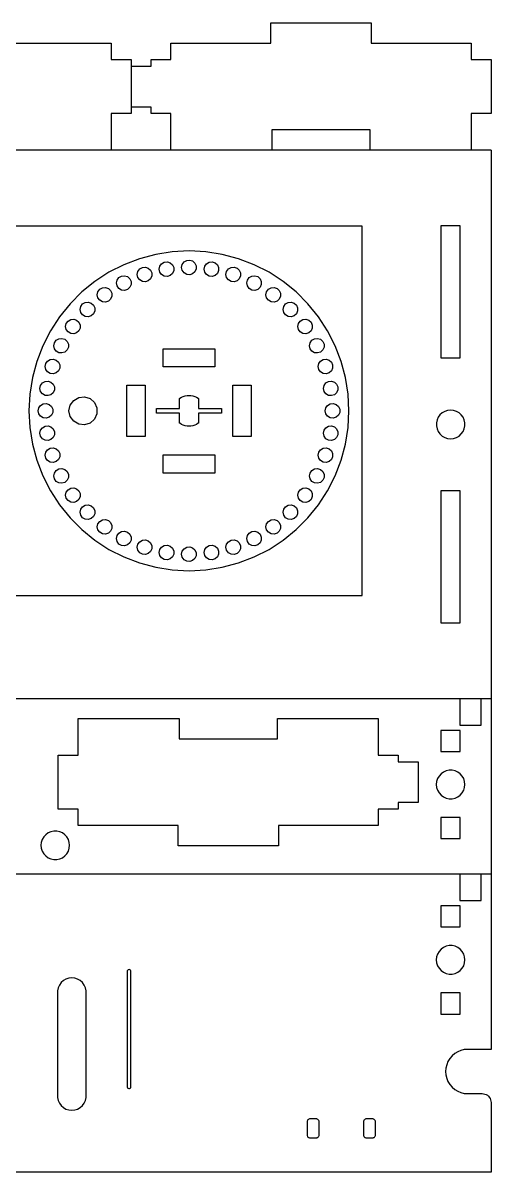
# Model space of a CAD drawing. Header units: millimetres. Extents: x 2644 to 3005, y 284 to 641.
# Drawn here: x 2931 to 3001.6, y 283.7 to 457.1 of the extents above; entities that cross this region are included whole.
import ezdxf

# ---------------------------------------------------------------- set-up
doc = ezdxf.new("R2010")
doc.units = ezdxf.units.MM
doc.layers.add('图层 01', color=18, linetype='Continuous', true_color=0x000000)

msp = doc.modelspace()

# ---------------------------------------------------------------- linework, layer by layer
at = {"layer": '图层 01', "color": 5, "true_color": 0x0000ff}
for p, q in [((2968.42, 454), (2968.42, 457.05)), ((2968.42, 457.05), (2983.54, 457.05)), ((2983.54, 457.05), (2983.54, 454)), ((2929.26, 454), (2944.34, 454)), ((2944.34, 454), (2944.34, 451.55)), ((2953.34, 451.55), (2953.34, 454)), ((2953.34, 454), (2968.42, 454)), ((2983.54, 454), (2998.62, 454)), ((2998.62, 454), (2998.62, 451.55)), ((2944.34, 451.55), (2947.34, 451.55)), ((2947.34, 451.55), (2947.34, 443.37)), ((2950.34, 450.55), (2950.34, 451.55)), ((2950.34, 451.55), (2953.34, 451.55)), ((2998.62, 451.55), (3001.62, 451.55)), ((3001.62, 451.55), (3001.62, 443.37)), ((2947.34, 450.55), (2950.34, 450.55)), ((2950.34, 444.37), (2947.34, 444.37)), ((2950.34, 443.37), (2950.34, 444.37)), ((2947.34, 443.37), (2944.34, 443.37)), ((2944.34, 443.37), (2944.34, 437.87)), ((2953.34, 443.37), (2950.34, 443.37)), ((2953.34, 437.87), (2953.34, 443.37)), ((3001.62, 443.37), (2998.62, 443.37)), ((2998.62, 443.37), (2998.62, 437.87)), ((2983.41, 440.92), (2968.55, 440.92)), ((2968.55, 440.92), (2968.55, 437.87)), ((2983.41, 437.87), (2983.41, 440.92)), ((3001.62, 437.87), (2844.78, 437.87)), ((3001.62, 437.87), (3001.62, 355.09)), ((2982.19, 426.39), (2880.17, 426.39)), ((2982.19, 370.67), (2982.19, 426.39)), ((2996.99, 426.44), (2994.07, 426.44)), ((2994.07, 426.44), (2994.07, 406.52)), ((2996.99, 406.52), (2996.99, 426.44)), ((2948.6, 421.48), (2946.24, 420.58)), ((2951.04, 422.14), (2948.6, 421.48)), ((2953.54, 422.53), (2951.04, 422.14)), ((2956.06, 422.67), (2953.54, 422.53)), ((2958.58, 422.53), (2956.06, 422.67)), ((2961.08, 422.14), (2958.58, 422.53)), ((2963.52, 421.48), (2961.08, 422.14)), ((2965.88, 420.58), (2963.52, 421.48)), ((2946.24, 420.58), (2943.99, 419.43)), ((2948.26, 419.12), (2948.36, 419.57)), ((2948.36, 419.57), (2948.63, 419.94)), ((2948.63, 419.94), (2949.03, 420.17)), ((2949.03, 420.17), (2949.49, 420.22)), ((2949.49, 420.22), (2949.92, 420.08)), ((2949.92, 420.08), (2950.27, 419.77)), ((2950.27, 419.77), (2950.45, 419.35)), ((2951.57, 419.91), (2951.66, 420.36)), ((2951.66, 419.46), (2951.57, 419.91)), ((2951.66, 420.36), (2951.93, 420.73)), ((2951.93, 420.73), (2952.33, 420.96)), ((2952.33, 420.96), (2952.79, 421.01)), ((2952.79, 421.01), (2953.23, 420.87)), ((2953.23, 420.87), (2953.57, 420.56)), ((2953.57, 420.56), (2953.76, 420.14)), ((2953.76, 419.68), (2953.57, 419.26)), ((2953.76, 420.14), (2953.76, 419.68)), ((2954.95, 420.18), (2955.05, 420.63)), ((2955.05, 419.73), (2954.95, 420.18)), ((2955.05, 420.63), (2955.32, 421)), ((2955.32, 419.35), (2955.05, 419.73)), ((2955.32, 421), (2955.72, 421.23)), ((2955.72, 421.23), (2956.17, 421.28)), ((2956.17, 421.28), (2956.61, 421.14)), ((2956.61, 421.14), (2956.96, 420.83)), ((2956.96, 420.83), (2957.14, 420.41)), ((2957.14, 419.95), (2956.96, 419.52)), ((2957.14, 420.41), (2957.14, 419.95)), ((2958.34, 419.91), (2958.43, 420.36)), ((2958.43, 419.46), (2958.34, 419.91)), ((2958.43, 420.36), (2958.7, 420.73)), ((2958.7, 420.73), (2959.1, 420.96)), ((2959.1, 420.96), (2959.56, 421.01)), ((2959.56, 421.01), (2960, 420.87)), ((2960, 420.87), (2960.34, 420.56)), ((2960.34, 420.56), (2960.53, 420.14)), ((2960.53, 419.68), (2960.34, 419.26)), ((2960.53, 420.14), (2960.53, 419.68)), ((2961.64, 419.12), (2961.74, 419.57)), ((2961.74, 419.57), (2962.01, 419.94)), ((2962.01, 419.94), (2962.41, 420.17)), ((2962.41, 420.17), (2962.86, 420.22)), ((2962.86, 420.22), (2963.3, 420.08)), ((2963.3, 420.08), (2963.64, 419.77)), ((2963.64, 419.77), (2963.83, 419.35)), ((2968.13, 419.43), (2965.88, 420.58)), ((2941.87, 418.06), (2939.91, 416.47)), ((2943.99, 419.43), (2941.87, 418.06)), ((2945.12, 417.82), (2945.22, 418.27)), ((2945.22, 418.27), (2945.49, 418.64)), ((2945.49, 418.64), (2945.89, 418.87)), ((2945.89, 418.87), (2946.35, 418.92)), ((2946.35, 418.92), (2946.79, 418.78)), ((2946.79, 418.78), (2947.13, 418.47)), ((2947.13, 418.47), (2947.32, 418.05)), ((2947.32, 418.05), (2947.32, 417.59)), ((2948.36, 418.67), (2948.26, 419.12)), ((2948.63, 418.29), (2948.36, 418.67)), ((2949.03, 418.06), (2948.63, 418.29)), ((2949.49, 418.01), (2949.03, 418.06)), ((2949.92, 418.16), (2949.49, 418.01)), ((2950.27, 418.47), (2949.92, 418.16)), ((2950.45, 418.89), (2950.27, 418.47)), ((2950.45, 419.35), (2950.45, 418.89)), ((2951.93, 419.09), (2951.66, 419.46)), ((2952.33, 418.86), (2951.93, 419.09)), ((2952.79, 418.81), (2952.33, 418.86)), ((2953.23, 418.95), (2952.79, 418.81)), ((2953.57, 419.26), (2953.23, 418.95)), ((2955.72, 419.12), (2955.32, 419.35)), ((2956.17, 419.07), (2955.72, 419.12)), ((2956.61, 419.22), (2956.17, 419.07)), ((2956.96, 419.52), (2956.61, 419.22)), ((2958.7, 419.09), (2958.43, 419.46)), ((2959.1, 418.86), (2958.7, 419.09)), ((2959.56, 418.81), (2959.1, 418.86)), ((2960, 418.95), (2959.56, 418.81)), ((2960.34, 419.26), (2960, 418.95)), ((2961.74, 418.67), (2961.64, 419.12)), ((2962.01, 418.29), (2961.74, 418.67)), ((2962.41, 418.06), (2962.01, 418.29)), ((2962.86, 418.01), (2962.41, 418.06)), ((2963.3, 418.16), (2962.86, 418.01)), ((2963.64, 418.47), (2963.3, 418.16)), ((2963.83, 418.89), (2963.64, 418.47)), ((2963.83, 419.35), (2963.83, 418.89)), ((2964.78, 417.82), (2964.87, 418.27)), ((2964.87, 418.27), (2965.14, 418.64)), ((2965.14, 418.64), (2965.54, 418.87)), ((2965.54, 418.87), (2966, 418.92)), ((2966, 418.92), (2966.44, 418.78)), ((2966.44, 418.78), (2966.78, 418.47)), ((2966.78, 418.47), (2966.97, 418.05)), ((2966.97, 418.05), (2966.97, 417.59)), ((2970.25, 418.06), (2968.13, 419.43)), ((2972.21, 416.47), (2970.25, 418.06)), ((2939.91, 416.47), (2938.12, 414.68)), ((2942.23, 416.04), (2942.32, 416.49)), ((2942.32, 416.49), (2942.6, 416.87)), ((2942.6, 416.87), (2942.99, 417.1)), ((2942.99, 417.1), (2943.45, 417.14)), ((2943.45, 417.14), (2943.89, 417)), ((2943.89, 417), (2944.23, 416.69)), ((2944.23, 416.69), (2944.42, 416.27)), ((2944.42, 416.27), (2944.42, 415.81)), ((2945.22, 417.37), (2945.12, 417.82)), ((2945.49, 416.99), (2945.22, 417.37)), ((2945.89, 416.76), (2945.49, 416.99)), ((2946.35, 416.71), (2945.89, 416.76)), ((2946.79, 416.86), (2946.35, 416.71)), ((2947.13, 417.17), (2946.79, 416.86)), ((2947.32, 417.59), (2947.13, 417.17)), ((2964.87, 417.37), (2964.78, 417.82)), ((2965.14, 416.99), (2964.87, 417.37)), ((2965.54, 416.76), (2965.14, 416.99)), ((2966, 416.71), (2965.54, 416.76)), ((2966.44, 416.86), (2966, 416.71)), ((2966.78, 417.17), (2966.44, 416.86)), ((2966.97, 417.59), (2966.78, 417.17)), ((2967.67, 416.04), (2967.77, 416.49)), ((2967.77, 416.49), (2968.04, 416.87)), ((2968.04, 416.87), (2968.44, 417.1)), ((2968.44, 417.1), (2968.9, 417.14)), ((2968.9, 417.14), (2969.34, 417)), ((2969.34, 417), (2969.68, 416.69)), ((2969.68, 416.69), (2969.87, 416.27)), ((2969.87, 416.27), (2969.87, 415.81)), ((2974, 414.68), (2972.21, 416.47)), ((2938.12, 414.68), (2936.53, 412.72)), ((2939.74, 414.29), (2940.01, 414.66)), ((2940.01, 414.66), (2940.41, 414.89)), ((2940.41, 414.89), (2940.87, 414.94)), ((2940.87, 414.94), (2941.31, 414.8)), ((2941.31, 414.8), (2941.65, 414.49)), ((2941.65, 414.49), (2941.84, 414.07)), ((2942.32, 415.59), (2942.23, 416.04)), ((2942.6, 415.22), (2942.32, 415.59)), ((2942.99, 414.99), (2942.6, 415.22)), ((2943.45, 414.94), (2942.99, 414.99)), ((2943.89, 415.08), (2943.45, 414.94)), ((2944.23, 415.39), (2943.89, 415.08)), ((2944.42, 415.81), (2944.23, 415.39)), ((2967.77, 415.59), (2967.67, 416.04)), ((2968.04, 415.22), (2967.77, 415.59)), ((2968.44, 414.99), (2968.04, 415.22)), ((2968.9, 414.94), (2968.44, 414.99)), ((2969.34, 415.08), (2968.9, 414.94)), ((2969.68, 415.39), (2969.34, 415.08)), ((2969.87, 415.81), (2969.68, 415.39)), ((2970.35, 414.29), (2970.62, 414.66)), ((2970.62, 414.66), (2971.02, 414.89)), ((2971.02, 414.89), (2971.48, 414.94)), ((2971.48, 414.94), (2971.92, 414.8)), ((2971.92, 414.8), (2972.26, 414.49)), ((2972.26, 414.49), (2972.45, 414.07)), ((2975.58, 412.72), (2974, 414.68)), ((2936.53, 412.72), (2935.16, 410.6)), ((2939.65, 413.84), (2939.74, 414.29)), ((2939.74, 413.39), (2939.65, 413.84)), ((2940.01, 413.01), (2939.74, 413.39)), ((2940.41, 412.78), (2940.01, 413.01)), ((2940.87, 412.73), (2940.41, 412.78)), ((2941.31, 412.88), (2940.87, 412.73)), ((2941.65, 413.19), (2941.31, 412.88)), ((2941.84, 413.61), (2941.65, 413.19)), ((2941.84, 414.07), (2941.84, 413.61)), ((2970.26, 413.84), (2970.35, 414.29)), ((2970.35, 413.39), (2970.26, 413.84)), ((2970.62, 413.01), (2970.35, 413.39)), ((2971.02, 412.78), (2970.62, 413.01)), ((2971.48, 412.73), (2971.02, 412.78)), ((2971.92, 412.88), (2971.48, 412.73)), ((2972.26, 413.19), (2971.92, 412.88)), ((2972.45, 413.61), (2972.26, 413.19)), ((2972.45, 414.07), (2972.45, 413.61)), ((2976.96, 410.6), (2975.58, 412.72)), ((2937.44, 411.25), (2937.54, 411.7)), ((2937.54, 410.8), (2937.44, 411.25)), ((2937.54, 411.7), (2937.81, 412.08)), ((2937.81, 412.08), (2938.21, 412.31)), ((2938.21, 412.31), (2938.66, 412.36)), ((2938.66, 412.36), (2939.1, 412.21)), ((2939.1, 412.21), (2939.44, 411.9)), ((2939.44, 411.9), (2939.63, 411.48)), ((2939.63, 411.02), (2939.44, 410.6)), ((2939.63, 411.48), (2939.63, 411.02)), ((2972.46, 411.25), (2972.56, 411.7)), ((2972.56, 410.8), (2972.46, 411.25)), ((2972.56, 411.7), (2972.83, 412.08)), ((2972.83, 412.08), (2973.23, 412.31)), ((2973.23, 412.31), (2973.69, 412.36)), ((2973.69, 412.36), (2974.12, 412.21)), ((2974.12, 412.21), (2974.47, 411.9)), ((2974.47, 411.9), (2974.65, 411.48)), ((2974.65, 411.02), (2974.47, 410.6)), ((2974.65, 411.48), (2974.65, 411.02)), ((2935.16, 410.6), (2934.01, 408.35)), ((2935.76, 408.81), (2936.03, 409.18)), ((2936.03, 409.18), (2936.43, 409.41)), ((2936.43, 409.41), (2936.89, 409.46)), ((2936.89, 409.46), (2937.33, 409.32)), ((2937.33, 409.32), (2937.67, 409.01)), ((2937.81, 410.43), (2937.54, 410.8)), ((2938.21, 410.2), (2937.81, 410.43)), ((2938.66, 410.15), (2938.21, 410.2)), ((2939.1, 410.29), (2938.66, 410.15)), ((2939.44, 410.6), (2939.1, 410.29)), ((2972.83, 410.43), (2972.56, 410.8)), ((2973.23, 410.2), (2972.83, 410.43)), ((2973.69, 410.15), (2973.23, 410.2)), ((2974.12, 410.29), (2973.69, 410.15)), ((2974.47, 410.6), (2974.12, 410.29)), ((2974.33, 408.81), (2974.6, 409.18)), ((2974.6, 409.18), (2975, 409.41)), ((2975, 409.41), (2975.46, 409.46)), ((2975.46, 409.46), (2975.9, 409.32)), ((2975.9, 409.32), (2976.24, 409.01)), ((2978.11, 408.35), (2976.96, 410.6)), ((2934.01, 408.35), (2933.11, 405.99)), ((2935.67, 408.36), (2935.76, 408.81)), ((2935.76, 407.91), (2935.67, 408.36)), ((2936.03, 407.53), (2935.76, 407.91)), ((2936.43, 407.3), (2936.03, 407.53)), ((2937.67, 407.71), (2937.33, 407.4)), ((2937.67, 409.01), (2937.86, 408.59)), ((2937.86, 408.13), (2937.67, 407.71)), ((2937.86, 408.59), (2937.86, 408.13)), ((2952.18, 405.15), (2952.18, 407.91)), ((2952.18, 407.91), (2959.94, 407.91)), ((2959.94, 407.91), (2959.94, 405.15)), ((2974.24, 408.36), (2974.33, 408.81)), ((2974.33, 407.91), (2974.24, 408.36)), ((2974.6, 407.53), (2974.33, 407.91)), ((2975, 407.3), (2974.6, 407.53)), ((2976.24, 407.71), (2975.9, 407.4)), ((2976.24, 409.01), (2976.43, 408.59)), ((2976.43, 408.13), (2976.24, 407.71)), ((2976.43, 408.59), (2976.43, 408.13)), ((2979.01, 405.99), (2978.11, 408.35)), ((2933.11, 405.99), (2932.45, 403.55)), ((2934.46, 405.67), (2934.73, 406.04)), ((2934.73, 406.04), (2935.13, 406.27)), ((2935.13, 406.27), (2935.59, 406.32)), ((2935.59, 406.32), (2936.03, 406.18)), ((2936.03, 406.18), (2936.37, 405.87)), ((2936.37, 405.87), (2936.56, 405.45)), ((2936.89, 407.26), (2936.43, 407.3)), ((2937.33, 407.4), (2936.89, 407.26)), ((2975.46, 407.26), (2975, 407.3)), ((2975.9, 407.4), (2975.46, 407.26)), ((2975.63, 405.67), (2975.9, 406.04)), ((2975.9, 406.04), (2976.3, 406.27)), ((2976.3, 406.27), (2976.76, 406.32)), ((2976.76, 406.32), (2977.2, 406.18)), ((2977.2, 406.18), (2977.54, 405.87)), ((2977.54, 405.87), (2977.73, 405.45)), ((2979.67, 403.55), (2979.01, 405.99)), ((2994.07, 406.52), (2996.99, 406.52)), ((2934.37, 405.22), (2934.46, 405.67)), ((2934.46, 404.77), (2934.37, 405.22)), ((2934.73, 404.4), (2934.46, 404.77)), ((2935.13, 404.17), (2934.73, 404.4)), ((2935.59, 404.12), (2935.13, 404.17)), ((2936.03, 404.26), (2935.59, 404.12)), ((2936.37, 404.57), (2936.03, 404.26)), ((2936.56, 404.99), (2936.37, 404.57)), ((2936.56, 405.45), (2936.56, 404.99)), ((2959.94, 405.15), (2952.18, 405.15)), ((2975.54, 405.22), (2975.63, 405.67)), ((2975.63, 404.77), (2975.54, 405.22)), ((2975.9, 404.4), (2975.63, 404.77)), ((2976.3, 404.17), (2975.9, 404.4)), ((2976.76, 404.12), (2976.3, 404.17)), ((2977.2, 404.26), (2976.76, 404.12)), ((2977.54, 404.57), (2977.2, 404.26)), ((2977.73, 404.99), (2977.54, 404.57)), ((2977.73, 405.45), (2977.73, 404.99)), ((2932.45, 403.55), (2932.06, 401.05)), ((2933.57, 401.92), (2933.67, 402.37)), ((2933.67, 402.37), (2933.94, 402.74)), ((2933.94, 402.74), (2934.34, 402.97)), ((2934.34, 402.97), (2934.8, 403.02)), ((2934.8, 403.02), (2935.23, 402.88)), ((2935.23, 402.88), (2935.58, 402.57)), ((2935.58, 402.57), (2935.76, 402.15)), ((2946.68, 394.65), (2946.68, 402.41)), ((2946.68, 402.41), (2949.44, 402.41)), ((2949.44, 402.41), (2949.44, 394.65)), ((2962.68, 394.65), (2962.68, 402.41)), ((2962.68, 402.41), (2965.44, 402.41)), ((2965.44, 402.41), (2965.44, 394.65)), ((2976.33, 401.92), (2976.43, 402.37)), ((2976.43, 402.37), (2976.7, 402.74)), ((2976.7, 402.74), (2977.1, 402.97)), ((2977.1, 402.97), (2977.55, 403.02)), ((2977.55, 403.02), (2977.99, 402.88)), ((2977.99, 402.88), (2978.33, 402.57)), ((2978.33, 402.57), (2978.52, 402.15)), ((2980.06, 401.05), (2979.67, 403.55)), ((2932.06, 401.05), (2931.92, 398.53)), ((2933.67, 401.47), (2933.57, 401.92)), ((2933.94, 401.09), (2933.67, 401.47)), ((2934.34, 400.86), (2933.94, 401.09)), ((2934.8, 400.82), (2934.34, 400.86)), ((2935.23, 400.96), (2934.8, 400.82)), ((2935.58, 401.27), (2935.23, 400.96)), ((2935.76, 401.69), (2935.58, 401.27)), ((2935.76, 402.15), (2935.76, 401.69)), ((2954.69, 400.42), (2954.94, 400.57)), ((2954.94, 400.57), (2955.2, 400.7)), ((2955.2, 400.7), (2955.48, 400.79)), ((2955.48, 400.79), (2955.77, 400.84)), ((2955.77, 400.84), (2956.06, 400.86)), ((2956.06, 400.86), (2956.35, 400.84)), ((2956.35, 400.84), (2956.64, 400.79)), ((2956.64, 400.79), (2956.92, 400.7)), ((2956.92, 400.7), (2957.18, 400.57)), ((2957.18, 400.57), (2957.43, 400.42)), ((2976.43, 401.47), (2976.33, 401.92)), ((2976.7, 401.09), (2976.43, 401.47)), ((2977.1, 400.86), (2976.7, 401.09)), ((2977.55, 400.82), (2977.1, 400.86)), ((2977.99, 400.96), (2977.55, 400.82)), ((2978.33, 401.27), (2977.99, 400.96)), ((2978.52, 401.69), (2978.33, 401.27)), ((2978.52, 402.15), (2978.52, 401.69)), ((2980.19, 398.53), (2980.06, 401.05)), ((2933.31, 398.53), (2933.4, 398.98)), ((2933.4, 398.98), (2933.67, 399.35)), ((2933.67, 399.35), (2934.07, 399.58)), ((2934.07, 399.58), (2934.53, 399.63)), ((2934.53, 399.63), (2934.97, 399.49)), ((2934.97, 399.49), (2935.31, 399.18)), ((2935.31, 399.18), (2935.5, 398.76)), ((2935.5, 398.76), (2935.5, 398.3)), ((2951.15, 398.2), (2951.15, 398.86)), ((2951.15, 398.86), (2954.65, 398.86)), ((2954.65, 400.38), (2954.69, 400.42)), ((2954.65, 398.86), (2954.65, 400.38)), ((2957.43, 400.42), (2957.47, 400.38)), ((2957.47, 400.38), (2957.47, 398.86)), ((2957.47, 398.86), (2960.97, 398.86)), ((2960.97, 398.86), (2960.97, 398.2)), ((2976.6, 398.53), (2976.69, 398.98)), ((2976.69, 398.98), (2976.96, 399.35)), ((2976.96, 399.35), (2977.36, 399.58)), ((2977.36, 399.58), (2977.82, 399.63)), ((2977.82, 399.63), (2978.26, 399.49)), ((2978.26, 399.49), (2978.6, 399.18)), ((2978.6, 399.18), (2978.79, 398.76)), ((2978.79, 398.76), (2978.79, 398.3)), ((2931.92, 398.53), (2932.06, 396.01)), ((2933.4, 398.08), (2933.31, 398.53)), ((2933.67, 397.71), (2933.4, 398.08)), ((2934.07, 397.48), (2933.67, 397.71)), ((2934.53, 397.43), (2934.07, 397.48)), ((2934.97, 397.57), (2934.53, 397.43)), ((2935.31, 397.88), (2934.97, 397.57)), ((2935.5, 398.3), (2935.31, 397.88)), ((2954.65, 398.2), (2951.15, 398.2)), ((2954.65, 396.68), (2954.65, 398.2)), ((2960.97, 398.2), (2957.47, 398.2)), ((2957.47, 398.2), (2957.47, 396.68)), ((2976.69, 398.08), (2976.6, 398.53)), ((2976.96, 397.71), (2976.69, 398.08)), ((2977.36, 397.48), (2976.96, 397.71)), ((2977.82, 397.43), (2977.36, 397.48)), ((2978.26, 397.57), (2977.82, 397.43)), ((2978.6, 397.88), (2978.26, 397.57)), ((2978.79, 398.3), (2978.6, 397.88)), ((2980.06, 396.01), (2980.19, 398.53)), ((2993.48, 397.15), (2993.38, 396.71)), ((2993.66, 397.56), (2993.48, 397.15)), ((2993.92, 397.93), (2993.66, 397.56)), ((2994.26, 398.23), (2993.92, 397.93)), ((2994.65, 398.45), (2994.26, 398.23)), ((2995.08, 398.59), (2994.65, 398.45)), ((2995.53, 398.64), (2995.08, 398.59)), ((2995.98, 398.59), (2995.53, 398.64)), ((2996.41, 398.45), (2995.98, 398.59)), ((2996.8, 398.23), (2996.41, 398.45)), ((2997.13, 397.93), (2996.8, 398.23)), ((2997.4, 397.56), (2997.13, 397.93)), ((2997.58, 397.15), (2997.4, 397.56)), ((2997.68, 396.71), (2997.58, 397.15)), ((2932.06, 396.01), (2932.45, 393.51)), ((2933.57, 395.14), (2933.67, 395.6)), ((2933.67, 395.6), (2933.94, 395.97)), ((2933.94, 395.97), (2934.34, 396.2)), ((2934.34, 396.2), (2934.8, 396.25)), ((2934.8, 396.25), (2935.23, 396.1)), ((2935.23, 396.1), (2935.58, 395.8)), ((2935.58, 395.8), (2935.76, 395.38)), ((2935.76, 395.38), (2935.76, 394.91)), ((2954.69, 396.65), (2954.65, 396.68)), ((2954.94, 396.49), (2954.69, 396.65)), ((2955.2, 396.36), (2954.94, 396.49)), ((2955.48, 396.27), (2955.2, 396.36)), ((2955.77, 396.22), (2955.48, 396.27)), ((2956.06, 396.2), (2955.77, 396.22)), ((2956.35, 396.22), (2956.06, 396.2)), ((2956.64, 396.27), (2956.35, 396.22)), ((2956.92, 396.36), (2956.64, 396.27)), ((2957.18, 396.49), (2956.92, 396.36)), ((2957.43, 396.65), (2957.18, 396.49)), ((2957.47, 396.68), (2957.43, 396.65)), ((2976.33, 395.14), (2976.43, 395.6)), ((2976.43, 395.6), (2976.7, 395.97)), ((2976.7, 395.97), (2977.1, 396.2)), ((2977.1, 396.2), (2977.55, 396.25)), ((2977.55, 396.25), (2977.99, 396.1)), ((2977.99, 396.1), (2978.33, 395.8)), ((2978.33, 395.8), (2978.52, 395.38)), ((2978.52, 395.38), (2978.52, 394.91)), ((2979.67, 393.51), (2980.06, 396.01)), ((2993.38, 396.71), (2993.38, 396.26)), ((2993.38, 396.26), (2993.48, 395.81)), ((2993.48, 395.81), (2993.66, 395.4)), ((2993.66, 395.4), (2993.92, 395.04)), ((2997.13, 395.04), (2997.4, 395.4)), ((2997.4, 395.4), (2997.58, 395.81)), ((2997.58, 395.81), (2997.68, 396.26)), ((2997.68, 396.26), (2997.68, 396.71)), ((2933.67, 394.69), (2933.57, 395.14)), ((2933.94, 394.32), (2933.67, 394.69)), ((2934.34, 394.09), (2933.94, 394.32)), ((2934.8, 394.04), (2934.34, 394.09)), ((2935.23, 394.19), (2934.8, 394.04)), ((2935.58, 394.49), (2935.23, 394.19)), ((2935.76, 394.91), (2935.58, 394.49)), ((2949.44, 394.65), (2946.68, 394.65)), ((2965.44, 394.65), (2962.68, 394.65)), ((2976.43, 394.69), (2976.33, 395.14)), ((2976.7, 394.32), (2976.43, 394.69)), ((2977.1, 394.09), (2976.7, 394.32)), ((2977.55, 394.04), (2977.1, 394.09)), ((2977.99, 394.19), (2977.55, 394.04)), ((2978.33, 394.49), (2977.99, 394.19)), ((2978.52, 394.91), (2978.33, 394.49)), ((2993.92, 395.04), (2994.26, 394.73)), ((2994.26, 394.73), (2994.65, 394.51)), ((2994.65, 394.51), (2995.08, 394.37)), ((2995.08, 394.37), (2995.53, 394.32)), ((2995.53, 394.32), (2995.98, 394.37)), ((2995.98, 394.37), (2996.41, 394.51)), ((2996.41, 394.51), (2996.8, 394.73)), ((2996.8, 394.73), (2997.13, 395.04)), ((2932.45, 393.51), (2933.11, 391.07)), ((2934.37, 391.84), (2934.46, 392.29)), ((2934.46, 391.39), (2934.37, 391.84)), ((2934.46, 392.29), (2934.73, 392.67)), ((2934.73, 392.67), (2935.13, 392.9)), ((2935.13, 392.9), (2935.59, 392.94)), ((2935.59, 392.94), (2936.03, 392.8)), ((2936.03, 392.8), (2936.37, 392.49)), ((2936.37, 392.49), (2936.56, 392.07)), ((2936.56, 392.07), (2936.56, 391.61)), ((2952.18, 389.15), (2952.18, 391.91)), ((2952.18, 391.91), (2959.94, 391.91)), ((2959.94, 391.91), (2959.94, 389.15)), ((2975.54, 391.84), (2975.63, 392.29)), ((2975.63, 391.39), (2975.54, 391.84)), ((2975.63, 392.29), (2975.9, 392.67)), ((2975.9, 392.67), (2976.3, 392.9)), ((2976.3, 392.9), (2976.76, 392.94)), ((2976.76, 392.94), (2977.2, 392.8)), ((2977.2, 392.8), (2977.54, 392.49)), ((2977.54, 392.49), (2977.73, 392.07)), ((2977.73, 392.07), (2977.73, 391.61)), ((2979.01, 391.07), (2979.67, 393.51)), ((2933.11, 391.07), (2934.01, 388.71)), ((2934.73, 391.02), (2934.46, 391.39)), ((2935.13, 390.79), (2934.73, 391.02)), ((2935.59, 390.74), (2935.13, 390.79)), ((2936.03, 390.88), (2935.59, 390.74)), ((2936.37, 391.19), (2936.03, 390.88)), ((2936.56, 391.61), (2936.37, 391.19)), ((2975.9, 391.02), (2975.63, 391.39)), ((2976.3, 390.79), (2975.9, 391.02)), ((2976.76, 390.74), (2976.3, 390.79)), ((2977.2, 390.88), (2976.76, 390.74)), ((2977.54, 391.19), (2977.2, 390.88)), ((2977.73, 391.61), (2977.54, 391.19)), ((2978.11, 388.71), (2979.01, 391.07)), ((2934.01, 388.71), (2935.16, 386.46)), ((2935.67, 388.7), (2935.76, 389.15)), ((2935.76, 388.25), (2935.67, 388.7)), ((2935.76, 389.15), (2936.03, 389.53)), ((2936.03, 389.53), (2936.43, 389.76)), ((2936.43, 389.76), (2936.89, 389.81)), ((2936.89, 389.81), (2937.33, 389.66)), ((2937.33, 389.66), (2937.67, 389.36)), ((2937.67, 389.36), (2937.86, 388.93)), ((2937.86, 388.47), (2937.67, 388.05)), ((2937.86, 388.93), (2937.86, 388.47)), ((2959.94, 389.15), (2952.18, 389.15)), ((2974.24, 388.7), (2974.33, 389.15)), ((2974.33, 388.25), (2974.24, 388.7)), ((2974.33, 389.15), (2974.6, 389.53)), ((2974.6, 389.53), (2975, 389.76)), ((2975, 389.76), (2975.46, 389.81)), ((2975.46, 389.81), (2975.9, 389.66)), ((2975.9, 389.66), (2976.24, 389.36)), ((2976.24, 389.36), (2976.43, 388.93)), ((2976.43, 388.47), (2976.24, 388.05)), ((2976.43, 388.93), (2976.43, 388.47)), ((2976.96, 386.46), (2978.11, 388.71)), ((2936.03, 387.88), (2935.76, 388.25)), ((2936.43, 387.65), (2936.03, 387.88)), ((2936.89, 387.6), (2936.43, 387.65)), ((2937.33, 387.74), (2936.89, 387.6)), ((2937.67, 388.05), (2937.33, 387.74)), ((2937.54, 386.26), (2937.81, 386.63)), ((2937.81, 386.63), (2938.21, 386.86)), ((2938.21, 386.86), (2938.66, 386.91)), ((2938.66, 386.91), (2939.1, 386.77)), ((2939.1, 386.77), (2939.44, 386.46)), ((2972.56, 386.26), (2972.83, 386.63)), ((2972.83, 386.63), (2973.23, 386.86)), ((2973.23, 386.86), (2973.69, 386.91)), ((2973.69, 386.91), (2974.12, 386.77)), ((2974.12, 386.77), (2974.47, 386.46)), ((2974.6, 387.88), (2974.33, 388.25)), ((2975, 387.65), (2974.6, 387.88)), ((2975.46, 387.6), (2975, 387.65)), ((2975.9, 387.74), (2975.46, 387.6)), ((2976.24, 388.05), (2975.9, 387.74)), ((2935.16, 386.46), (2936.53, 384.34)), ((2937.44, 385.81), (2937.54, 386.26)), ((2937.54, 385.36), (2937.44, 385.81)), ((2937.81, 384.98), (2937.54, 385.36)), ((2938.21, 384.75), (2937.81, 384.98)), ((2939.44, 385.16), (2939.1, 384.85)), ((2939.44, 386.46), (2939.63, 386.04)), ((2939.63, 385.58), (2939.44, 385.16)), ((2939.63, 386.04), (2939.63, 385.58)), ((2972.46, 385.81), (2972.56, 386.26)), ((2972.56, 385.36), (2972.46, 385.81)), ((2972.83, 384.98), (2972.56, 385.36)), ((2973.23, 384.75), (2972.83, 384.98)), ((2974.47, 385.16), (2974.12, 384.85)), ((2974.47, 386.46), (2974.65, 386.04)), ((2974.65, 385.58), (2974.47, 385.16)), ((2974.65, 386.04), (2974.65, 385.58)), ((2975.58, 384.34), (2976.96, 386.46)), ((2996.99, 386.44), (2994.07, 386.44)), ((2994.07, 386.44), (2994.07, 366.52)), ((2996.99, 366.52), (2996.99, 386.44)), ((2936.53, 384.34), (2938.12, 382.38)), ((2938.66, 384.71), (2938.21, 384.75)), ((2939.1, 384.85), (2938.66, 384.71)), ((2939.65, 383.23), (2939.74, 383.68)), ((2939.74, 382.77), (2939.65, 383.23)), ((2939.74, 383.68), (2940.01, 384.05)), ((2940.01, 384.05), (2940.41, 384.28)), ((2940.41, 384.28), (2940.87, 384.33)), ((2940.87, 384.33), (2941.31, 384.19)), ((2941.31, 384.19), (2941.65, 383.88)), ((2941.65, 383.88), (2941.84, 383.46)), ((2941.84, 383.46), (2941.84, 383)), ((2970.26, 383.23), (2970.35, 383.68)), ((2970.35, 382.77), (2970.26, 383.23)), ((2970.35, 383.68), (2970.62, 384.05)), ((2970.62, 384.05), (2971.02, 384.28)), ((2971.02, 384.28), (2971.48, 384.33)), ((2971.48, 384.33), (2971.92, 384.19)), ((2971.92, 384.19), (2972.26, 383.88)), ((2972.26, 383.88), (2972.45, 383.46)), ((2972.45, 383.46), (2972.45, 383)), ((2973.69, 384.71), (2973.23, 384.75)), ((2974.12, 384.85), (2973.69, 384.71)), ((2974, 382.38), (2975.58, 384.34)), ((2938.12, 382.38), (2939.91, 380.6)), ((2940.01, 382.4), (2939.74, 382.77)), ((2940.41, 382.17), (2940.01, 382.4)), ((2940.87, 382.12), (2940.41, 382.17)), ((2941.31, 382.27), (2940.87, 382.12)), ((2941.65, 382.57), (2941.31, 382.27)), ((2941.84, 383), (2941.65, 382.57)), ((2942.23, 381.02), (2942.32, 381.47)), ((2942.32, 381.47), (2942.6, 381.84)), ((2942.6, 381.84), (2942.99, 382.07)), ((2942.99, 382.07), (2943.45, 382.12)), ((2943.45, 382.12), (2943.89, 381.98)), ((2943.89, 381.98), (2944.23, 381.67)), ((2944.23, 381.67), (2944.42, 381.25)), ((2967.67, 381.02), (2967.77, 381.47)), ((2967.77, 381.47), (2968.04, 381.84)), ((2968.04, 381.84), (2968.44, 382.07)), ((2968.44, 382.07), (2968.9, 382.12)), ((2968.9, 382.12), (2969.34, 381.98)), ((2969.34, 381.98), (2969.68, 381.67)), ((2969.68, 381.67), (2969.87, 381.25)), ((2970.62, 382.4), (2970.35, 382.77)), ((2971.02, 382.17), (2970.62, 382.4)), ((2971.48, 382.12), (2971.02, 382.17)), ((2971.92, 382.27), (2971.48, 382.12)), ((2972.26, 382.57), (2971.92, 382.27)), ((2972.21, 380.6), (2974, 382.38)), ((2972.45, 383), (2972.26, 382.57)), ((2939.91, 380.6), (2941.87, 379.01)), ((2942.32, 380.57), (2942.23, 381.02)), ((2942.6, 380.2), (2942.32, 380.57)), ((2942.99, 379.97), (2942.6, 380.2)), ((2943.45, 379.92), (2942.99, 379.97)), ((2943.89, 380.06), (2943.45, 379.92)), ((2944.23, 380.37), (2943.89, 380.06)), ((2944.42, 380.79), (2944.23, 380.37)), ((2944.42, 381.25), (2944.42, 380.79)), ((2945.12, 379.25), (2945.22, 379.7)), ((2945.22, 379.7), (2945.49, 380.07)), ((2945.49, 380.07), (2945.89, 380.3)), ((2945.89, 380.3), (2946.35, 380.35)), ((2946.35, 380.35), (2946.79, 380.2)), ((2946.79, 380.2), (2947.13, 379.9)), ((2947.13, 379.9), (2947.32, 379.48)), ((2964.78, 379.25), (2964.87, 379.7)), ((2964.87, 379.7), (2965.14, 380.07)), ((2965.14, 380.07), (2965.54, 380.3)), ((2965.54, 380.3), (2966, 380.35)), ((2966, 380.35), (2966.44, 380.2)), ((2966.44, 380.2), (2966.78, 379.9)), ((2966.78, 379.9), (2966.97, 379.48)), ((2967.77, 380.57), (2967.67, 381.02)), ((2968.04, 380.2), (2967.77, 380.57)), ((2968.44, 379.97), (2968.04, 380.2)), ((2968.9, 379.92), (2968.44, 379.97)), ((2969.34, 380.06), (2968.9, 379.92)), ((2969.68, 380.37), (2969.34, 380.06)), ((2969.87, 380.79), (2969.68, 380.37)), ((2969.87, 381.25), (2969.87, 380.79)), ((2970.25, 379.01), (2972.21, 380.6)), ((2941.87, 379.01), (2943.99, 377.63)), ((2945.22, 378.79), (2945.12, 379.25)), ((2945.49, 378.42), (2945.22, 378.79)), ((2945.89, 378.19), (2945.49, 378.42)), ((2946.35, 378.14), (2945.89, 378.19)), ((2946.79, 378.29), (2946.35, 378.14)), ((2947.13, 378.59), (2946.79, 378.29)), ((2947.32, 379.01), (2947.13, 378.59)), ((2947.32, 379.48), (2947.32, 379.01)), ((2948.26, 377.95), (2948.36, 378.4)), ((2948.36, 378.4), (2948.63, 378.77)), ((2948.63, 378.77), (2949.03, 379)), ((2949.03, 379), (2949.49, 379.05)), ((2949.49, 379.05), (2949.92, 378.9)), ((2949.92, 378.9), (2950.27, 378.6)), ((2950.27, 378.6), (2950.45, 378.18)), ((2950.45, 378.18), (2950.45, 377.71)), ((2951.66, 377.6), (2951.93, 377.98)), ((2951.93, 377.98), (2952.33, 378.21)), ((2952.33, 378.21), (2952.79, 378.25)), ((2952.79, 378.25), (2953.23, 378.11)), ((2953.23, 378.11), (2953.57, 377.8)), ((2955.72, 377.94), (2956.17, 377.99)), ((2956.17, 377.99), (2956.61, 377.85)), ((2958.43, 377.6), (2958.7, 377.98)), ((2958.7, 377.98), (2959.1, 378.21)), ((2959.1, 378.21), (2959.56, 378.25)), ((2959.56, 378.25), (2960, 378.11)), ((2960, 378.11), (2960.34, 377.8)), ((2961.64, 377.95), (2961.74, 378.4)), ((2961.74, 378.4), (2962.01, 378.77)), ((2962.01, 378.77), (2962.41, 379)), ((2962.41, 379), (2962.86, 379.05)), ((2962.86, 379.05), (2963.3, 378.9)), ((2963.3, 378.9), (2963.64, 378.6)), ((2963.64, 378.6), (2963.83, 378.18)), ((2963.83, 378.18), (2963.83, 377.71)), ((2964.87, 378.79), (2964.78, 379.25)), ((2965.14, 378.42), (2964.87, 378.79)), ((2965.54, 378.19), (2965.14, 378.42)), ((2966, 378.14), (2965.54, 378.19)), ((2966.44, 378.29), (2966, 378.14)), ((2966.78, 378.59), (2966.44, 378.29)), ((2966.97, 379.01), (2966.78, 378.59)), ((2966.97, 379.48), (2966.97, 379.01)), ((2968.13, 377.63), (2970.25, 379.01)), ((2943.99, 377.63), (2946.24, 376.48)), ((2946.24, 376.48), (2948.6, 375.58)), ((2948.36, 377.49), (2948.26, 377.95)), ((2948.63, 377.12), (2948.36, 377.49)), ((2949.03, 376.89), (2948.63, 377.12)), ((2949.49, 376.84), (2949.03, 376.89)), ((2949.92, 376.99), (2949.49, 376.84)), ((2950.27, 377.29), (2949.92, 376.99)), ((2950.45, 377.71), (2950.27, 377.29)), ((2951.57, 377.15), (2951.66, 377.6)), ((2951.66, 376.7), (2951.57, 377.15)), ((2951.93, 376.33), (2951.66, 376.7)), ((2952.33, 376.1), (2951.93, 376.33)), ((2953.57, 376.5), (2953.23, 376.19)), ((2953.57, 377.8), (2953.76, 377.38)), ((2953.76, 376.92), (2953.57, 376.5)), ((2953.76, 377.38), (2953.76, 376.92)), ((2954.95, 376.89), (2955.05, 377.34)), ((2955.05, 376.44), (2954.95, 376.89)), ((2955.05, 377.34), (2955.32, 377.71)), ((2955.32, 376.06), (2955.05, 376.44)), ((2955.32, 377.71), (2955.72, 377.94)), ((2956.61, 377.85), (2956.96, 377.54)), ((2956.96, 376.23), (2956.61, 375.93)), ((2956.96, 377.54), (2957.14, 377.12)), ((2957.14, 376.66), (2956.96, 376.23)), ((2957.14, 377.12), (2957.14, 376.66)), ((2958.34, 377.15), (2958.43, 377.6)), ((2958.43, 376.7), (2958.34, 377.15)), ((2958.7, 376.33), (2958.43, 376.7)), ((2959.1, 376.1), (2958.7, 376.33)), ((2960.34, 376.5), (2960, 376.19)), ((2960.34, 377.8), (2960.53, 377.38)), ((2960.53, 376.92), (2960.34, 376.5)), ((2960.53, 377.38), (2960.53, 376.92)), ((2961.74, 377.49), (2961.64, 377.95)), ((2962.01, 377.12), (2961.74, 377.49)), ((2962.41, 376.89), (2962.01, 377.12)), ((2962.86, 376.84), (2962.41, 376.89)), ((2963.3, 376.99), (2962.86, 376.84)), ((2963.64, 377.29), (2963.3, 376.99)), ((2963.52, 375.58), (2965.88, 376.48)), ((2963.83, 377.71), (2963.64, 377.29)), ((2965.88, 376.48), (2968.13, 377.63)), ((2948.6, 375.58), (2951.04, 374.92)), ((2951.04, 374.92), (2953.54, 374.53)), ((2952.79, 376.05), (2952.33, 376.1)), ((2953.23, 376.19), (2952.79, 376.05)), ((2953.54, 374.53), (2956.06, 374.4)), ((2955.72, 375.83), (2955.32, 376.06)), ((2956.17, 375.78), (2955.72, 375.83)), ((2956.06, 374.4), (2958.58, 374.53)), ((2956.61, 375.93), (2956.17, 375.78)), ((2958.58, 374.53), (2961.08, 374.92)), ((2959.56, 376.05), (2959.1, 376.1)), ((2960, 376.19), (2959.56, 376.05)), ((2961.08, 374.92), (2963.52, 375.58)), ((2880.17, 370.67), (2982.19, 370.67)), ((2994.07, 366.52), (2996.99, 366.52)), ((3001.62, 355.09), (2853.65, 355.09)), ((2996.92, 355.09), (2996.92, 351.09)), ((3000.14, 351.09), (3000.14, 355.09)), ((3001.62, 355.09), (3001.62, 328.64)), ((2939.34, 346.59), (2939.34, 352.09)), ((2939.34, 352.09), (2954.55, 352.09)), ((2954.55, 352.09), (2954.55, 349.04)), ((2969.41, 349.04), (2969.41, 352.09)), ((2969.41, 352.09), (2984.62, 352.09)), ((2984.62, 352.09), (2984.62, 346.59)), ((2996.99, 350.32), (2994.07, 350.32)), ((2994.07, 350.32), (2994.07, 347.11)), ((2996.92, 351.09), (3000.14, 351.09)), ((2996.99, 347.11), (2996.99, 350.32)), ((2954.55, 349.04), (2969.41, 349.04)), ((2994.07, 347.11), (2996.99, 347.11)), ((2936.34, 338.41), (2936.34, 346.59)), ((2936.34, 346.59), (2939.34, 346.59)), ((2984.62, 346.59), (2987.62, 346.59)), ((2987.62, 346.59), (2987.62, 345.59)), ((2987.62, 345.59), (2990.62, 345.59)), ((2990.62, 345.59), (2990.62, 339.41)), ((2993.78, 343.42), (2993.56, 343.03)), ((2994.08, 343.75), (2993.78, 343.42)), ((2994.45, 344.02), (2994.08, 343.75)), ((2994.86, 344.2), (2994.45, 344.02)), ((2995.3, 344.3), (2994.86, 344.2)), ((2995.76, 344.3), (2995.3, 344.3)), ((2996.2, 344.2), (2995.76, 344.3)), ((2996.61, 344.02), (2996.2, 344.2)), ((2996.97, 343.75), (2996.61, 344.02)), ((2997.28, 343.42), (2996.97, 343.75)), ((2997.5, 343.03), (2997.28, 343.42)), ((2993.42, 342.6), (2993.37, 342.15)), ((2993.37, 342.15), (2993.42, 341.7)), ((2993.56, 343.03), (2993.42, 342.6)), ((2993.42, 341.7), (2993.56, 341.27)), ((2997.64, 342.6), (2997.5, 343.03)), ((2997.5, 341.27), (2997.64, 341.7)), ((2997.69, 342.15), (2997.64, 342.6)), ((2997.64, 341.7), (2997.69, 342.15)), ((2993.56, 341.27), (2993.78, 340.88)), ((2993.78, 340.88), (2994.08, 340.54)), ((2994.08, 340.54), (2994.45, 340.28)), ((2994.45, 340.28), (2994.86, 340.09)), ((2994.86, 340.09), (2995.3, 340)), ((2995.3, 340), (2995.76, 340)), ((2995.76, 340), (2996.2, 340.09)), ((2996.2, 340.09), (2996.61, 340.28)), ((2996.61, 340.28), (2996.97, 340.54)), ((2996.97, 340.54), (2997.28, 340.88)), ((2997.28, 340.88), (2997.5, 341.27)), ((2939.34, 338.41), (2936.34, 338.41)), ((2939.34, 335.96), (2939.34, 338.41)), ((2987.62, 338.41), (2984.62, 338.41)), ((2984.62, 338.41), (2984.62, 335.96)), ((2990.62, 339.41), (2987.62, 339.41)), ((2987.62, 339.41), (2987.62, 338.41)), ((2996.99, 337.18), (2994.07, 337.18)), ((2994.07, 337.18), (2994.07, 333.98)), ((2996.99, 333.98), (2996.99, 337.18)), ((2934.81, 334.85), (2934.44, 334.58)), ((2935.22, 335.03), (2934.81, 334.85)), ((2935.66, 335.12), (2935.22, 335.03)), ((2936.11, 335.12), (2935.66, 335.12)), ((2936.56, 335.03), (2936.11, 335.12)), ((2936.97, 334.85), (2936.56, 335.03)), ((2937.33, 334.58), (2936.97, 334.85)), ((2954.42, 335.96), (2939.34, 335.96)), ((2954.42, 332.91), (2954.42, 335.96)), ((2984.62, 335.96), (2969.54, 335.96)), ((2969.54, 335.96), (2969.54, 332.91)), ((2933.78, 333.42), (2933.73, 332.98)), ((2933.73, 332.98), (2933.78, 332.53)), ((2933.92, 333.85), (2933.78, 333.42)), ((2934.14, 334.24), (2933.92, 333.85)), ((2934.44, 334.58), (2934.14, 334.24)), ((2937.64, 334.24), (2937.33, 334.58)), ((2937.86, 333.85), (2937.64, 334.24)), ((2938, 333.42), (2937.86, 333.85)), ((2938.05, 332.98), (2938, 333.42)), ((2938, 332.53), (2938.05, 332.98)), ((2969.54, 332.91), (2954.42, 332.91)), ((2994.07, 333.98), (2996.99, 333.98)), ((2933.78, 332.53), (2933.92, 332.1)), ((2933.92, 332.1), (2934.14, 331.71)), ((2934.14, 331.71), (2934.44, 331.37)), ((2934.44, 331.37), (2934.81, 331.1)), ((2936.97, 331.1), (2937.33, 331.37)), ((2937.33, 331.37), (2937.64, 331.71)), ((2937.64, 331.71), (2937.86, 332.1)), ((2937.86, 332.1), (2938, 332.53)), ((2934.81, 331.1), (2935.22, 330.92)), ((2935.22, 330.92), (2935.66, 330.83)), ((2935.66, 330.83), (2936.11, 330.83)), ((2936.11, 330.83), (2936.56, 330.92)), ((2936.56, 330.92), (2936.97, 331.1)), ((3001.62, 328.64), (2853.65, 328.63)), ((2996.92, 328.64), (2996.92, 324.64)), ((3000.14, 324.64), (3000.14, 328.64)), ((3001.62, 328.64), (3001.62, 302.18)), ((2996.92, 324.64), (3000.14, 324.64)), ((2996.99, 323.86), (2994.07, 323.86)), ((2994.07, 323.86), (2994.07, 320.66)), ((2996.99, 320.66), (2996.99, 323.86)), ((2994.07, 320.66), (2996.99, 320.66)), ((2994.08, 317.3), (2993.78, 316.96)), ((2994.45, 317.56), (2994.08, 317.3)), ((2994.86, 317.75), (2994.45, 317.56)), ((2995.3, 317.84), (2994.86, 317.75)), ((2995.76, 317.84), (2995.3, 317.84)), ((2996.2, 317.75), (2995.76, 317.84)), ((2996.61, 317.56), (2996.2, 317.75)), ((2996.97, 317.3), (2996.61, 317.56)), ((2997.28, 316.96), (2996.97, 317.3)), ((2993.42, 316.14), (2993.37, 315.69)), ((2993.37, 315.69), (2993.42, 315.24)), ((2993.56, 316.57), (2993.42, 316.14)), ((2993.78, 316.96), (2993.56, 316.57)), ((2997.5, 316.57), (2997.28, 316.96)), ((2997.64, 316.14), (2997.5, 316.57)), ((2997.69, 315.69), (2997.64, 316.14)), ((2997.64, 315.24), (2997.69, 315.69)), ((2946.75, 314.04), (2946.74, 313.92)), ((2946.74, 313.92), (2946.74, 296.51)), ((2946.81, 314.15), (2946.75, 314.04)), ((2946.9, 314.21), (2946.81, 314.15)), ((2947.02, 314.24), (2946.9, 314.21)), ((2947.13, 314.21), (2947.02, 314.24)), ((2947.22, 314.15), (2947.13, 314.21)), ((2947.28, 314.04), (2947.22, 314.15)), ((2947.29, 313.92), (2947.28, 314.04)), ((2947.29, 296.51), (2947.29, 313.92)), ((2993.42, 315.24), (2993.56, 314.81)), ((2993.56, 314.81), (2993.78, 314.42)), ((2993.78, 314.42), (2994.08, 314.09)), ((2994.08, 314.09), (2994.45, 313.82)), ((2994.45, 313.82), (2994.86, 313.64)), ((2996.2, 313.64), (2996.61, 313.82)), ((2996.61, 313.82), (2996.97, 314.09)), ((2996.97, 314.09), (2997.28, 314.42)), ((2997.28, 314.42), (2997.5, 314.81)), ((2997.5, 314.81), (2997.64, 315.24)), ((2936.78, 312.25), (2936.51, 311.89)), ((2937.11, 312.56), (2936.78, 312.25)), ((2937.5, 312.78), (2937.11, 312.56)), ((2937.93, 312.92), (2937.5, 312.78)), ((2938.38, 312.97), (2937.93, 312.92)), ((2938.83, 312.92), (2938.38, 312.97)), ((2939.26, 312.78), (2938.83, 312.92)), ((2939.65, 312.56), (2939.26, 312.78)), ((2939.99, 312.25), (2939.65, 312.56)), ((2940.25, 311.89), (2939.99, 312.25)), ((2994.86, 313.64), (2995.3, 313.54)), ((2995.3, 313.54), (2995.76, 313.54)), ((2995.76, 313.54), (2996.2, 313.64)), ((2936.33, 311.48), (2936.23, 311.03)), ((2936.23, 311.03), (2936.23, 294.93)), ((2936.51, 311.89), (2936.33, 311.48)), ((2940.43, 311.48), (2940.25, 311.89)), ((2940.53, 311.03), (2940.43, 311.48)), ((2940.53, 294.93), (2940.53, 311.03)), ((2996.99, 310.72), (2994.07, 310.72)), ((2994.07, 310.72), (2994.07, 307.52)), ((2996.99, 307.52), (2996.99, 310.72)), ((2994.07, 307.52), (2996.99, 307.52)), ((2996.59, 301.82), (2996.14, 301.54)), ((2997.07, 302.02), (2996.59, 301.82)), ((2997.58, 302.14), (2997.07, 302.02)), ((2998.11, 302.18), (2997.58, 302.14)), ((3001.62, 302.18), (2998.11, 302.18)), ((2995.13, 300.36), (2994.93, 299.87)), ((2995.41, 300.8), (2995.13, 300.36)), ((2995.75, 301.2), (2995.41, 300.8)), ((2996.14, 301.54), (2995.75, 301.2)), ((2994.81, 299.37), (2994.77, 298.84)), ((2994.77, 298.84), (2994.81, 298.32)), ((2994.93, 299.87), (2994.81, 299.37)), ((2994.81, 298.32), (2994.93, 297.81)), ((2946.74, 296.51), (2946.78, 296.4)), ((2947.26, 296.4), (2947.29, 296.51)), ((2994.93, 297.81), (2995.13, 297.33)), ((2995.13, 297.33), (2995.41, 296.88)), ((2995.41, 296.88), (2995.75, 296.49)), ((2995.75, 296.49), (2996.14, 296.15)), ((2936.23, 294.93), (2936.33, 294.49)), ((2940.43, 294.49), (2940.53, 294.93)), ((2946.78, 296.4), (2946.85, 296.31)), ((2946.85, 296.31), (2946.96, 296.27)), ((2946.96, 296.27), (2947.07, 296.27)), ((2947.07, 296.27), (2947.18, 296.31)), ((2947.18, 296.31), (2947.26, 296.4)), ((2996.14, 296.15), (2996.59, 295.87)), ((2996.59, 295.87), (2997.07, 295.67)), ((2997.07, 295.67), (2997.58, 295.55)), ((2997.58, 295.55), (2998.11, 295.51)), ((2998.11, 295.51), (3000.28, 295.51)), ((3000.28, 295.51), (3000.49, 295.49)), ((3000.49, 295.49), (3000.69, 295.44)), ((3000.69, 295.44), (3000.89, 295.36)), ((3000.89, 295.36), (3001.07, 295.25)), ((3001.07, 295.25), (3001.23, 295.12)), ((3001.23, 295.12), (3001.36, 294.96)), ((3001.36, 294.96), (3001.47, 294.78)), ((3001.47, 294.78), (3001.55, 294.58)), ((2936.33, 294.49), (2936.51, 294.07)), ((2936.51, 294.07), (2936.78, 293.71)), ((2936.78, 293.71), (2937.11, 293.41)), ((2937.11, 293.41), (2937.5, 293.18)), ((2937.5, 293.18), (2937.93, 293.04)), ((2937.93, 293.04), (2938.38, 292.99)), ((2938.38, 292.99), (2938.83, 293.04)), ((2938.83, 293.04), (2939.26, 293.18)), ((2939.26, 293.18), (2939.65, 293.41)), ((2939.65, 293.41), (2939.99, 293.71)), ((2939.99, 293.71), (2940.25, 294.07)), ((2940.25, 294.07), (2940.43, 294.49)), ((3001.55, 294.58), (3001.6, 294.38)), ((3001.6, 294.38), (3001.62, 294.17)), ((3001.62, 294.17), (3001.62, 283.68)), ((2973.88, 291.35), (2973.87, 291.26)), ((2973.91, 291.44), (2973.88, 291.35)), ((2973.95, 291.51), (2973.91, 291.44)), ((2974.01, 291.57), (2973.95, 291.51)), ((2974.07, 291.62), (2974.01, 291.57)), ((2974.15, 291.66), (2974.07, 291.62)), ((2974.24, 291.68), (2974.15, 291.66)), ((2975.32, 291.68), (2974.24, 291.68)), ((2975.41, 291.66), (2975.32, 291.68)), ((2975.48, 291.62), (2975.41, 291.66)), ((2975.55, 291.57), (2975.48, 291.62)), ((2975.61, 291.51), (2975.55, 291.57)), ((2975.65, 291.44), (2975.61, 291.51)), ((2975.68, 291.35), (2975.65, 291.44)), ((2975.69, 291.26), (2975.68, 291.35)), ((2982.38, 291.35), (2982.37, 291.26)), ((2982.41, 291.44), (2982.38, 291.35)), ((2982.45, 291.51), (2982.41, 291.44)), ((2982.51, 291.57), (2982.45, 291.51)), ((2982.57, 291.62), (2982.51, 291.57)), ((2982.65, 291.66), (2982.57, 291.62)), ((2982.74, 291.68), (2982.65, 291.66)), ((2983.82, 291.68), (2982.74, 291.68)), ((2983.91, 291.66), (2983.82, 291.68)), ((2983.98, 291.62), (2983.91, 291.66)), ((2984.05, 291.57), (2983.98, 291.62)), ((2984.11, 291.51), (2984.05, 291.57)), ((2984.15, 291.44), (2984.11, 291.51)), ((2984.18, 291.35), (2984.15, 291.44)), ((2984.19, 291.26), (2984.18, 291.35)), ((2973.87, 291.26), (2973.87, 289.27)), ((2975.69, 289.27), (2975.69, 291.26)), ((2982.37, 291.26), (2982.37, 289.27)), ((2984.19, 289.27), (2984.19, 291.26)), ((2973.87, 289.27), (2973.88, 289.18)), ((2973.88, 289.18), (2973.91, 289.1)), ((2973.91, 289.1), (2973.95, 289.03)), ((2973.95, 289.03), (2974.01, 288.96)), ((2974.01, 288.96), (2974.07, 288.91)), ((2974.07, 288.91), (2974.15, 288.88)), ((2974.15, 288.88), (2974.24, 288.86)), ((2974.24, 288.86), (2975.32, 288.86)), ((2975.32, 288.86), (2975.41, 288.88)), ((2975.41, 288.88), (2975.48, 288.91)), ((2975.48, 288.91), (2975.55, 288.96)), ((2975.55, 288.96), (2975.61, 289.03)), ((2975.61, 289.03), (2975.65, 289.1)), ((2975.65, 289.1), (2975.68, 289.18)), ((2975.68, 289.18), (2975.69, 289.27)), ((2982.37, 289.27), (2982.38, 289.18)), ((2982.38, 289.18), (2982.41, 289.1)), ((2982.41, 289.1), (2982.45, 289.03)), ((2982.45, 289.03), (2982.51, 288.96)), ((2982.51, 288.96), (2982.57, 288.91)), ((2982.57, 288.91), (2982.65, 288.88)), ((2982.65, 288.88), (2982.74, 288.86)), ((2982.74, 288.86), (2983.82, 288.86)), ((2983.82, 288.86), (2983.91, 288.88)), ((2983.91, 288.88), (2983.98, 288.91)), ((2983.98, 288.91), (2984.05, 288.96)), ((2984.05, 288.96), (2984.11, 289.03)), ((2984.11, 289.03), (2984.15, 289.1)), ((2984.15, 289.1), (2984.18, 289.18)), ((2984.18, 289.18), (2984.19, 289.27)), ((3001.62, 283.68), (2853.65, 283.68))]:
    msp.add_line(p, q, dxfattribs=at)
at = {"layer": '图层 01'}
msp.add_lwpolyline([(2941.15, 400.37), (2941.8, 399.78), (2942.16, 398.97), (2942.16, 398.09), (2941.8, 397.28), (2941.15, 396.69), (2940.31, 396.41), (2939.42, 396.51), (2938.66, 396.95), (2938.14, 397.67), (2937.95, 398.53), (2938.14, 399.4), (2938.66, 400.11), (2939.42, 400.56), (2940.31, 400.65)], close=True, dxfattribs=at)

doc.saveas('drawing.dxf')
